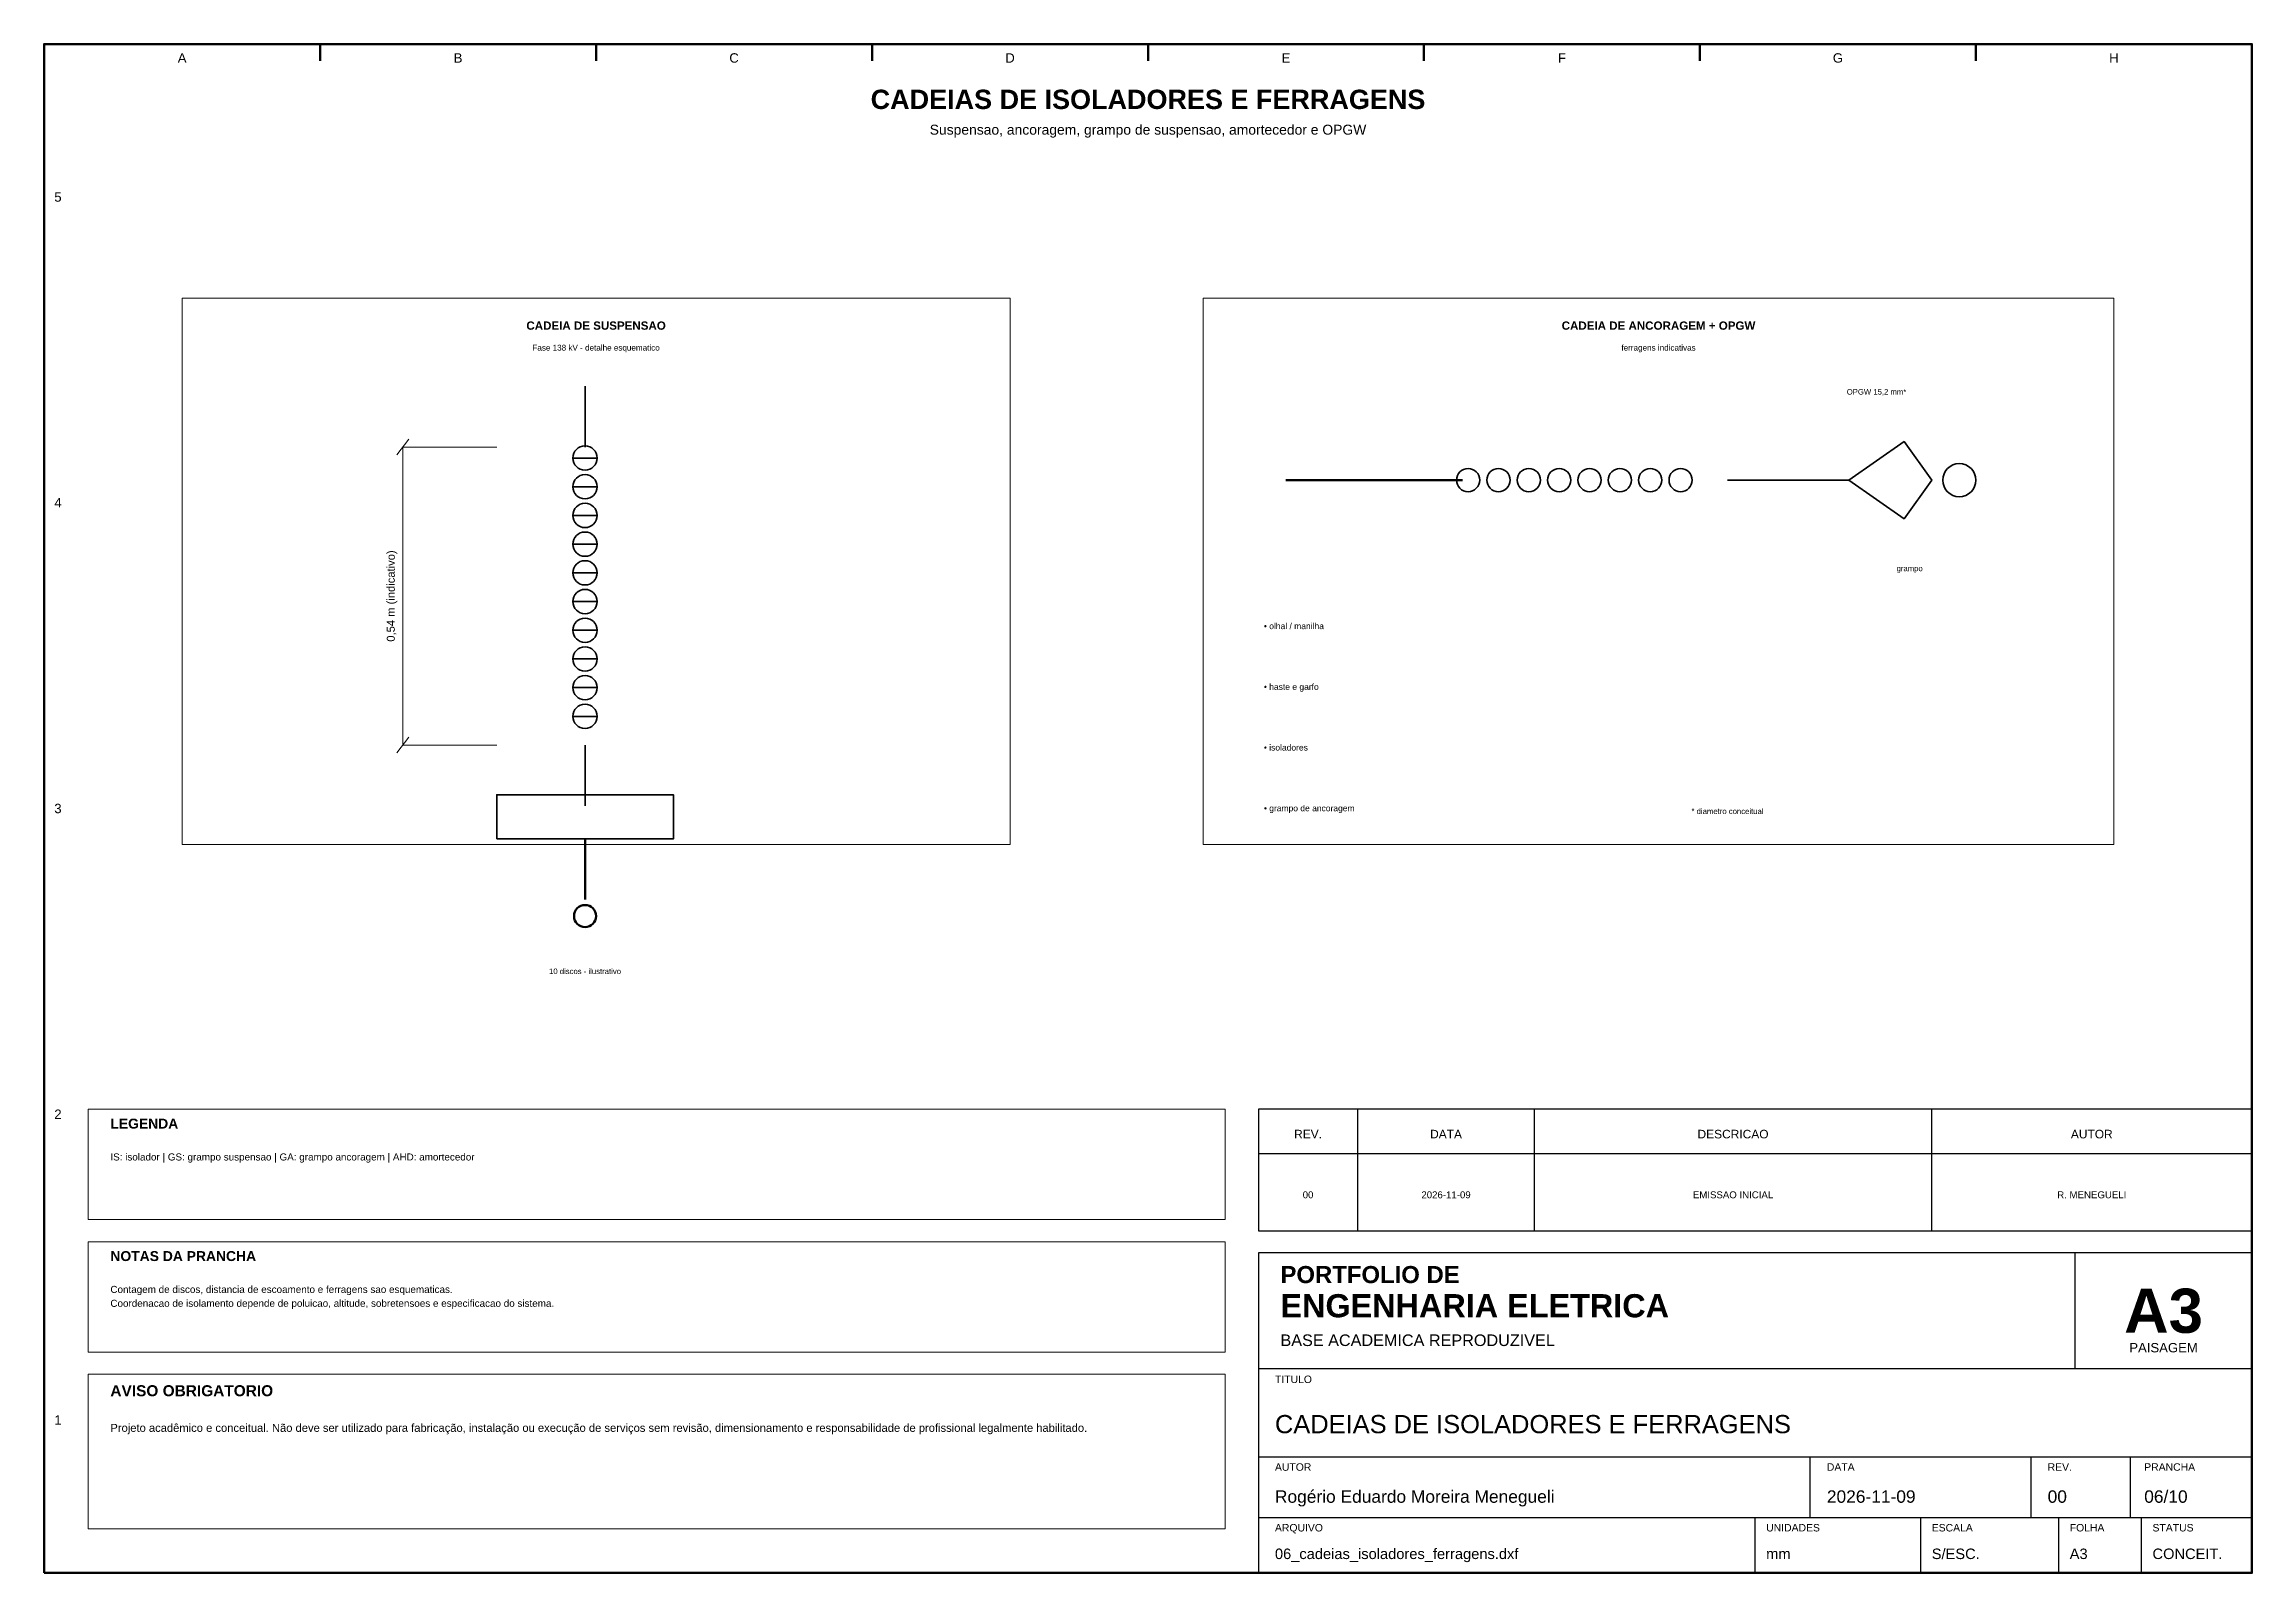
# Model space of a CAD drawing. Header units: millimetres. Extents: x 10 to 410, y 10 to 287.
import ezdxf
from ezdxf.enums import TextEntityAlignment as Align

# ---------------------------------------------------------------- set-up
doc = ezdxf.new("R2010")
doc.units = ezdxf.units.MM
for name, color, linetype, lineweight in [('00_MOLDURA', 7, 'CONTINUOUS', 50), ('01_CARIMBO', 7, 'CONTINUOUS', 25), ('02_TEXTO', 7, 'CONTINUOUS', 18), ('03_COTAS', 5, 'CONTINUOUS', 18), ('04_EQUIPAMENTOS', 250, 'CONTINUOUS', 35), ('05_POTENCIA', 1, 'CONTINUOUS', 50), ('08_CABOS', 160, 'CONTINUOUS', 35), ('11_ARQUITETURA', 8, 'CONTINUOUS', 18), ('12_LEGENDA', 7, 'CONTINUOUS', 18), ('13_NOTAS', 7, 'CONTINUOUS', 18)]:
    doc.layers.add(name, color=color, linetype=linetype, lineweight=lineweight)
doc.styles.add('PORTFOLIO_TEXTO', font='arial.ttf')
doc.styles.add('PORTFOLIO_TITULO', font='arialbd.ttf', dxfattribs={"width": 0.92})

# ---------------------------------------------------------------- blocks, each defined once
blk = doc.blocks.new('CARIMBO_A3')
at = {"layer": '01_CARIMBO'}
for p, q in [((148, 37), (148, 58)), ((0, 37), (180, 37)), ((0, 21), (180, 21)), ((100, 10), (100, 21)), ((140, 10), (140, 21)), ((158, 10), (158, 21)), ((0, 10), (180, 10)), ((90, 0), (90, 10)), ((120, 0), (120, 10)), ((145, 0), (145, 10)), ((160, 0), (160, 10))]:
    blk.add_line(p, q, dxfattribs=at)
blk.add_lwpolyline([(0, 0), (180, 0), (180, 58), (0, 58)], close=True, dxfattribs=at)
at = {"layer": '01_CARIMBO', "style": 'PORTFOLIO_TEXTO'}
for s, p in [('TITULO', (3, 34.4)), ('AUTOR', (3, 18.5)), ('DATA', (103, 18.5)), ('REV.', (143, 18.5)), ('PRANCHA', (160.5, 18.5)), ('ARQUIVO', (3, 7.5)), ('UNIDADES', (92, 7.5)), ('ESCALA', (122, 7.5)), ('FOLHA', (147, 7.5)), ('STATUS', (162, 7.5))]:
    blk.add_text(s, height=1.35, dxfattribs=at).set_placement(p)
at = {"layer": '02_TEXTO'}
for s, height, style, p in [('PORTFOLIO DE', 3.1, 'PORTFOLIO_TITULO', (4, 52.5)), ('ENGENHARIA ELETRICA', 4.2, 'PORTFOLIO_TITULO', (4, 46.3)), ('BASE ACADEMICA REPRODUZIVEL', 2.1, 'PORTFOLIO_TEXTO', (4, 41.1))]:
    blk.add_text(s, height=height, dxfattribs=dict(at, style=style)).set_placement(p)
for s, height, style, p in [('A3', 8, 'PORTFOLIO_TITULO', (164, 47.5)), ('PAISAGEM', 1.7, 'PORTFOLIO_TEXTO', (164, 40.8))]:
    blk.add_text(s, height=height, dxfattribs=dict(at, style=style)).set_placement(p, align=Align.MIDDLE_CENTER)
at = {"layer": '02_TEXTO', "style": 'PORTFOLIO_TEXTO'}
for tag, p, height in [('TITULO', (3, 25.3), 3.3), ('AUTOR', (3, 12.7), 2.25), ('DATA', (103, 12.7), 2.25), ('REVISAO', (143, 12.7), 2.25), ('PRANCHA', (160.5, 12.7), 2.25), ('ARQUIVO', (3, 2.5), 1.9), ('UNIDADES', (92, 2.5), 1.9), ('ESCALA', (122, 2.5), 1.9), ('FOLHA', (147, 2.5), 1.9), ('STATUS', (162, 2.5), 1.9)]:
    blk.add_attdef(tag, p, '', height=height, dxfattribs=at)

msp = doc.modelspace()

# ---------------------------------------------------------------- linework, layer by layer
at = {"layer": '00_MOLDURA'}
for p, q in [((60, 287), (60, 284)), ((110, 287), (110, 284)), ((160, 287), (160, 284)), ((210, 287), (210, 284)), ((260, 287), (260, 284)), ((310, 287), (310, 284)), ((360, 287), (360, 284))]:
    msp.add_line(p, q, dxfattribs=at)
msp.add_lwpolyline([(10, 10), (410, 10), (410, 287), (10, 287)], close=True, dxfattribs=at)
at = {"layer": '01_CARIMBO'}
for p, q in [((248, 72), (248, 94)), ((280, 72), (280, 94)), ((352, 72), (352, 94)), ((230, 86), (410, 86))]:
    msp.add_line(p, q, dxfattribs=at)
msp.add_lwpolyline([(230, 72), (410, 72), (410, 94), (230, 94)], close=True, dxfattribs=at)
at = {"layer": '03_COTAS'}
for p, q in [((73.9, 212.6), (76.1, 215.4)), ((92, 214), (75, 214)), ((75, 160), (75, 214)), ((73.9, 158.6), (76.1, 161.4)), ((92, 160), (75, 160))]:
    msp.add_line(p, q, dxfattribs=at)
at = {"layer": '04_EQUIPAMENTOS'}
for p, q in [((108, 225), (108, 214)), ((105.8, 212), (110.2, 212)), ((315, 208), (337, 208)), ((105.8, 206.8), (110.2, 206.8)), ((105.8, 201.6), (110.2, 201.6)), ((105.8, 196.4), (110.2, 196.4)), ((105.8, 191.2), (110.2, 191.2)), ((105.8, 186), (110.2, 186)), ((105.8, 180.8), (110.2, 180.8)), ((105.8, 175.6), (110.2, 175.6)), ((105.8, 170.4), (110.2, 170.4)), ((105.8, 165.2), (110.2, 165.2)), ((108, 160), (108, 149))]:
    msp.add_line(p, q, dxfattribs=at)
msp.add_lwpolyline([(337, 208), (347, 201), (352, 208), (347, 215), (337, 208)], dxfattribs=at)
msp.add_lwpolyline([(92, 143), (124, 143), (124, 151), (92, 151)], close=True, dxfattribs=at)
for centre, radius in [((108, 212), 2.2), ((108, 206.8), 2.2), ((268, 208), 2.1), ((273.5, 208), 2.1), ((279, 208), 2.1), ((284.5, 208), 2.1), ((290, 208), 2.1), ((295.5, 208), 2.1), ((301, 208), 2.1), ((306.5, 208), 2.1), ((108, 201.6), 2.2), ((108, 196.4), 2.2), ((108, 191.2), 2.2), ((108, 186), 2.2), ((108, 180.8), 2.2), ((108, 175.6), 2.2), ((108, 170.4), 2.2), ((108, 165.2), 2.2)]:
    msp.add_circle(centre, radius, dxfattribs=at)
at = {"layer": '05_POTENCIA', "lineweight": 70}
msp.add_line((235, 208), (267, 208), dxfattribs=at)
at = {"layer": '05_POTENCIA'}
msp.add_line((108, 143), (108, 132), dxfattribs=at)
msp.add_circle((108, 129), 2, dxfattribs=at)
at = {"layer": '08_CABOS'}
msp.add_circle((357, 208), 3, dxfattribs=at)
at = {"layer": '11_ARQUITETURA'}
for points in [[(35, 142), (185, 142), (185, 241), (35, 241)], [(220, 142), (385, 142), (385, 241), (220, 241)]]:
    msp.add_lwpolyline(points, close=True, dxfattribs=at)
at = {"layer": '12_LEGENDA'}
msp.add_lwpolyline([(18, 74), (224, 74), (224, 94), (18, 94)], close=True, dxfattribs=at)
at = {"layer": '13_NOTAS'}
for points in [[(18, 50), (224, 50), (224, 70), (18, 70)], [(18, 18), (224, 18), (224, 46), (18, 46)]]:
    msp.add_lwpolyline(points, close=True, dxfattribs=at)

# ---------------------------------------------------------------- block references
at = {"layer": '01_CARIMBO'}
msp.add_blockref('CARIMBO_A3', (230, 10), dxfattribs=at).add_auto_attribs({'TITULO': 'CADEIAS DE ISOLADORES E FERRAGENS', 'AUTOR': 'Rogério Eduardo Moreira Menegueli', 'DATA': '2026-11-09', 'REVISAO': '00', 'PRANCHA': '06/10', 'ARQUIVO': '06_cadeias_isoladores_ferragens.dxf', 'UNIDADES': 'mm', 'ESCALA': 'S/ESC.', 'FOLHA': 'A3', 'STATUS': 'CONCEIT.'})

# ---------------------------------------------------------------- texts
at = {"layer": '00_MOLDURA', "style": 'PORTFOLIO_TEXTO'}
for s, p in [('A', (35, 284.5)), ('B', (85, 284.5)), ('C', (135, 284.5)), ('D', (185, 284.5)), ('E', (235, 284.5)), ('F', (285, 284.5)), ('G', (335, 284.5)), ('H', (385, 284.5)), ('5', (12.5, 259.3)), ('4', (12.5, 203.9)), ('3', (12.5, 148.5)), ('2', (12.5, 93.1)), ('1', (12.5, 37.7))]:
    msp.add_text(s, height=1.7, dxfattribs=at).set_placement(p, align=Align.MIDDLE_CENTER)
at = {"layer": '01_CARIMBO', "style": 'PORTFOLIO_TEXTO'}
for s, p in [('REV.', (239, 89.5)), ('DATA', (264, 89.5)), ('DESCRICAO', (316, 89.5)), ('AUTOR', (381, 89.5))]:
    msp.add_text(s, height=1.55, dxfattribs=at).set_placement(p, align=Align.MIDDLE_CENTER)
at = {"layer": '02_TEXTO'}
for s, height, style, p in [('CADEIAS DE ISOLADORES E FERRAGENS', 3.5, 'PORTFOLIO_TITULO', (210, 277)), ('Suspensao, ancoragem, grampo de suspensao, amortecedor e OPGW', 1.8, 'PORTFOLIO_TEXTO', (210, 271.5)), ('Fase 138 kV - detalhe esquematico', 1.05, 'PORTFOLIO_TEXTO', (110, 232)), ('ferragens indicativas', 1.05, 'PORTFOLIO_TEXTO', (302.5, 232)), ('grampo', 1, 'PORTFOLIO_TEXTO', (348, 192)), ('10 discos - ilustrativo', 1, 'PORTFOLIO_TEXTO', (108, 119)), ('00', 1.25, 'PORTFOLIO_TEXTO', (239, 78.5)), ('2026-11-09', 1.25, 'PORTFOLIO_TEXTO', (264, 78.5)), ('EMISSAO INICIAL', 1.25, 'PORTFOLIO_TEXTO', (316, 78.5)), ('R. MENEGUELI', 1.25, 'PORTFOLIO_TEXTO', (381, 78.5))]:
    msp.add_text(s, height=height, dxfattribs=dict(at, style=style)).set_placement(p, align=Align.MIDDLE_CENTER)
at = {"layer": '02_TEXTO', "style": 'PORTFOLIO_TEXTO'}
for s, p in [('• olhal / manilha', (231, 181)), ('• haste e garfo', (231, 170)), ('• isoladores', (231, 159)), ('• grampo de ancoragem', (231, 148))]:
    msp.add_text(s, height=1.1, dxfattribs=at).set_placement(p)
at = {"layer": '03_COTAS', "style": 'PORTFOLIO_TEXTO'}
msp.add_text('0,54 m (indicativo)', height=1.45, rotation=90, dxfattribs=at).set_placement((72.8, 187), align=Align.MIDDLE_CENTER)
at = {"layer": '08_CABOS', "style": 'PORTFOLIO_TEXTO'}
msp.add_text('OPGW 15,2 mm*', height=1, dxfattribs=at).set_placement((342, 224), align=Align.MIDDLE_CENTER)
at = {"layer": '11_ARQUITETURA', "style": 'PORTFOLIO_TITULO'}
for s, p in [('CADEIA DE SUSPENSAO', (110, 236)), ('CADEIA DE ANCORAGEM + OPGW', (302.5, 236))]:
    msp.add_text(s, height=1.5, dxfattribs=at).set_placement(p, align=Align.MIDDLE_CENTER)
at = {"layer": '12_LEGENDA', "style": 'PORTFOLIO_TITULO'}
msp.add_text('LEGENDA', height=1.8, dxfattribs=at).set_placement((22, 90.5))
at = {"layer": '12_LEGENDA', "insert": (22, 86), "char_height": 1.28, "width": 198, "attachment_point": 1, "line_spacing_factor": 1.18, "style": 'PORTFOLIO_TEXTO'}
msp.add_mtext('IS: isolador | GS: grampo suspensao | GA: grampo ancoragem | AHD: amortecedor', dxfattribs=at)
at = {"layer": '13_NOTAS', "style": 'PORTFOLIO_TEXTO'}
msp.add_text('* diametro conceitual', height=1, dxfattribs=at).set_placement((315, 148), align=Align.MIDDLE_CENTER)
at = {"layer": '13_NOTAS', "style": 'PORTFOLIO_TITULO'}
for s, height, p in [('NOTAS DA PRANCHA', 1.8, (22, 66.5)), ('AVISO OBRIGATORIO', 2, (22, 42))]:
    msp.add_text(s, height=height, dxfattribs=at).set_placement(p)
at = {"layer": '13_NOTAS', "width": 198, "attachment_point": 1, "line_spacing_factor": 1.18, "style": 'PORTFOLIO_TEXTO'}
for s, insert, char_height in [('Contagem de discos, distancia de escoamento e ferragens sao esquematicas.\\PCoordenacao de isolamento depende de poluicao, altitude, sobretensoes e especificacao do sistema.', (22, 62), 1.28), ('Projeto acadêmico e conceitual. Não deve ser utilizado para fabricação, instalação ou execução de serviços sem revisão, dimensionamento e responsabilidade de profissional legalmente habilitado.', (22, 37), 1.45)]:
    msp.add_mtext(s, dxfattribs=dict(at, insert=insert, char_height=char_height))

doc.saveas('drawing.dxf')
